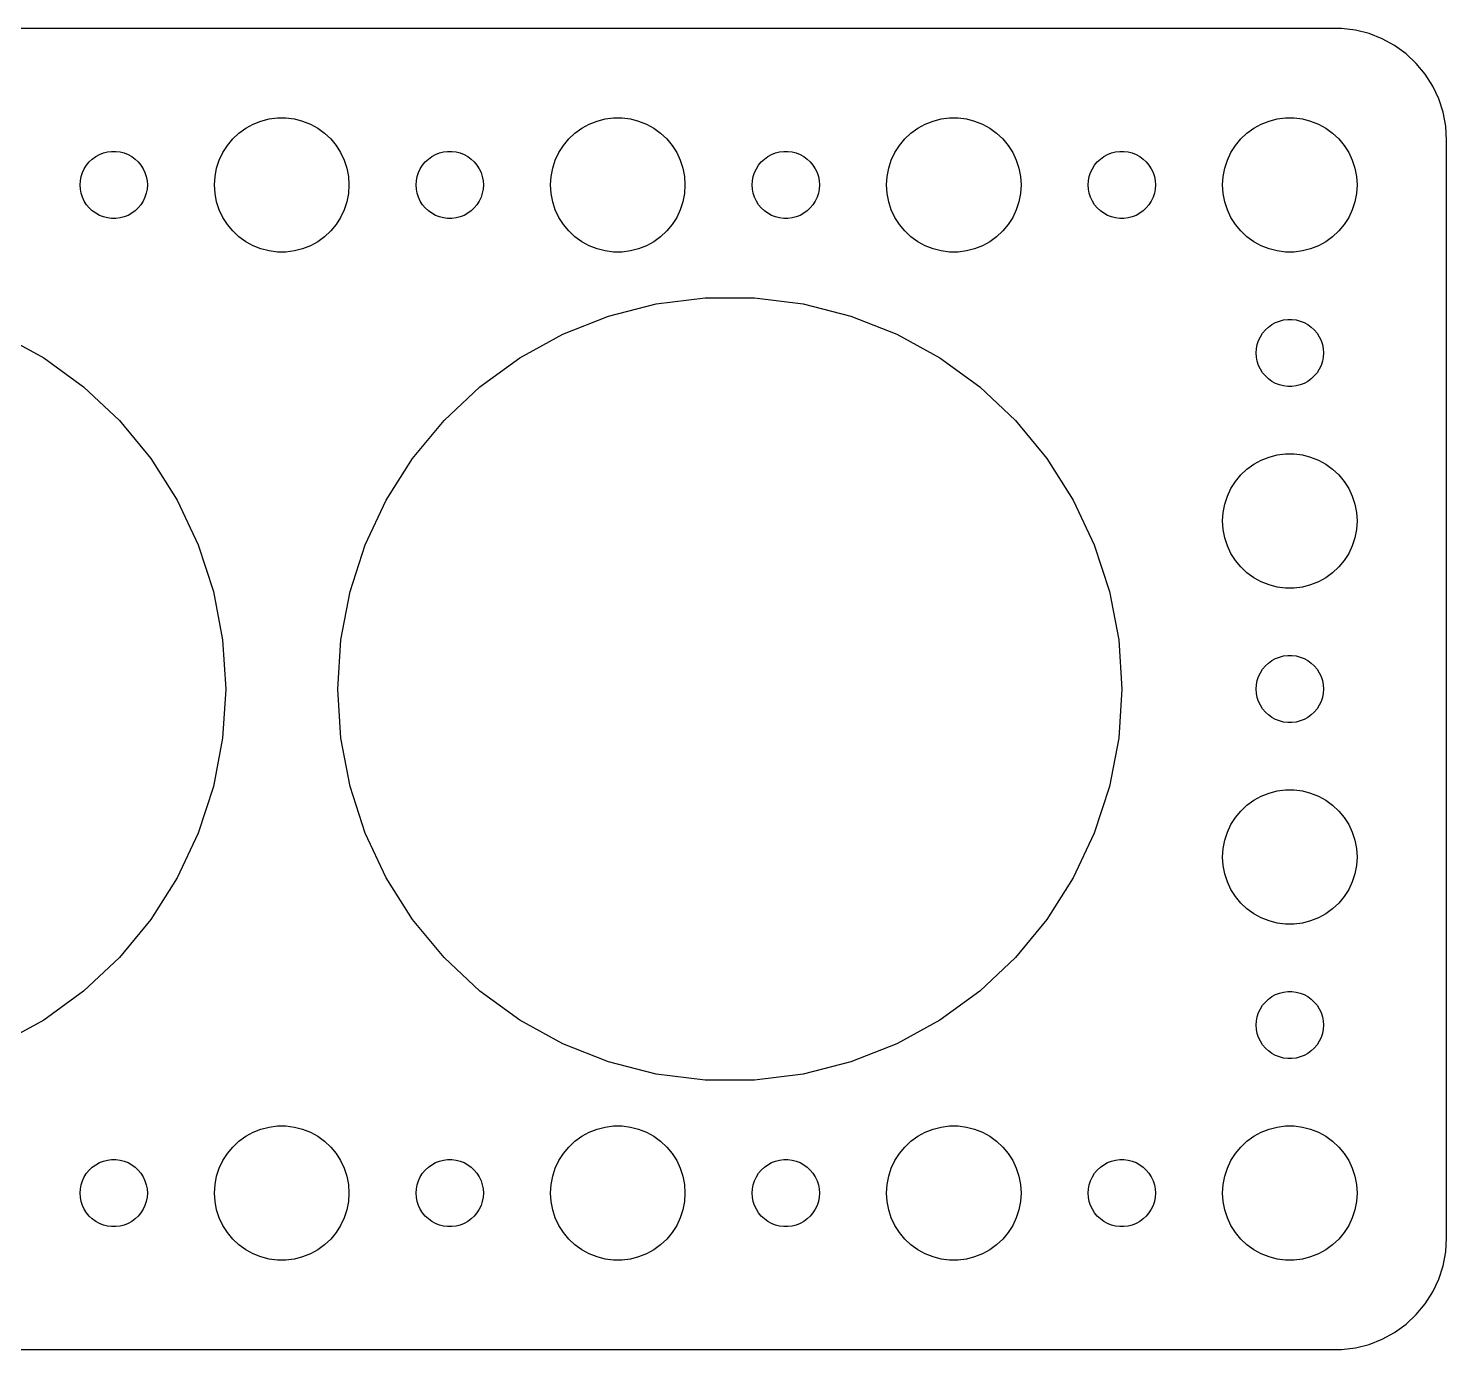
# Model space of a CAD drawing. Header units: metres. Extents: x -112 to 112, y -29 to 29.
# Drawn here: x 48.7 to 112, y -29.5 to 29.5 of the extents above; entities that cross this region are included whole.
import ezdxf

# ---------------------------------------------------------------- set-up
doc = ezdxf.new("R2010")
doc.units = ezdxf.units.M

msp = doc.modelspace()

# ---------------------------------------------------------------- linework, layer by layer
for p, q in [((107.314, 29.4901), (-107.314, 29.4901)), ((107.937, 29.4114), (107.314, 29.4901)), ((108.545, 29.2553), (107.937, 29.4114)), ((109.129, 29.0241), (108.545, 29.2553)), ((109.679, 28.7216), (109.129, 29.0241)), ((110.187, 28.3526), (109.679, 28.7216)), ((110.645, 27.9227), (110.187, 28.3526)), ((111.045, 27.4389), (110.645, 27.9227)), ((111.382, 26.9088), (111.045, 27.4389)), ((111.649, 26.3406), (111.382, 26.9088)), ((111.843, 25.7434), (111.649, 26.3406)), ((58.7227, 25.2145), (59.0729, 25.3532)), ((59.0729, 25.3532), (59.4379, 25.4469)), ((59.4379, 25.4469), (59.8116, 25.4941)), ((59.8116, 25.4941), (60.1884, 25.4941)), ((60.1884, 25.4941), (60.5621, 25.4469)), ((60.5621, 25.4469), (60.927, 25.3532)), ((60.927, 25.3532), (61.2773, 25.2145)), ((73.7227, 25.2145), (74.073, 25.3532)), ((74.073, 25.3532), (74.4379, 25.4469)), ((74.4379, 25.4469), (74.8116, 25.4941)), ((74.8116, 25.4941), (75.1884, 25.4941)), ((75.1884, 25.4941), (75.5621, 25.4469)), ((75.5621, 25.4469), (75.927, 25.3532)), ((75.927, 25.3532), (76.2773, 25.2145)), ((88.7227, 25.2145), (89.073, 25.3532)), ((89.073, 25.3532), (89.4379, 25.4469)), ((89.4379, 25.4469), (89.8116, 25.4941)), ((89.8116, 25.4941), (90.1884, 25.4941)), ((90.1884, 25.4941), (90.5621, 25.4469)), ((90.5621, 25.4469), (90.927, 25.3532)), ((90.927, 25.3532), (91.2773, 25.2145)), ((103.723, 25.2145), (104.073, 25.3532)), ((104.073, 25.3532), (104.438, 25.4469)), ((104.438, 25.4469), (104.812, 25.4941)), ((104.812, 25.4941), (105.188, 25.4941)), ((105.188, 25.4941), (105.562, 25.4469)), ((105.562, 25.4469), (105.927, 25.3532)), ((105.927, 25.3532), (106.277, 25.2145)), ((111.961, 25.1267), (111.843, 25.7434)), ((57.8131, 24.5536), (58.0877, 24.8115)), ((58.0877, 24.8115), (58.3925, 25.033)), ((58.3925, 25.033), (58.7227, 25.2145)), ((61.2773, 25.2145), (61.6075, 25.033)), ((61.6075, 25.033), (61.9123, 24.8115)), ((61.9123, 24.8115), (62.1869, 24.5536)), ((72.8131, 24.5536), (73.0877, 24.8115)), ((73.0877, 24.8115), (73.3925, 25.033)), ((73.3925, 25.033), (73.7227, 25.2145)), ((76.2773, 25.2145), (76.6075, 25.033)), ((76.6075, 25.033), (76.9123, 24.8115)), ((76.9123, 24.8115), (77.1869, 24.5536)), ((87.8131, 24.5536), (88.0877, 24.8115)), ((88.0877, 24.8115), (88.3925, 25.033)), ((88.3925, 25.033), (88.7227, 25.2145)), ((91.2773, 25.2145), (91.6075, 25.033)), ((91.6075, 25.033), (91.9123, 24.8115)), ((91.9123, 24.8115), (92.1869, 24.5536)), ((102.813, 24.5536), (103.088, 24.8115)), ((103.088, 24.8115), (103.393, 25.033)), ((103.393, 25.033), (103.723, 25.2145)), ((106.277, 25.2145), (106.607, 25.033)), ((106.607, 25.033), (106.912, 24.8115)), ((106.912, 24.8115), (107.187, 24.5536)), ((112, 24.5), (111.961, 25.1267)), ((57.3711, 23.9453), (57.5729, 24.2634)), ((57.5729, 24.2634), (57.8131, 24.5536)), ((62.1869, 24.5536), (62.427, 24.2634)), ((62.427, 24.2634), (62.6289, 23.9453)), ((72.3711, 23.9453), (72.573, 24.2634)), ((72.573, 24.2634), (72.8131, 24.5536)), ((77.1869, 24.5536), (77.427, 24.2634)), ((77.427, 24.2634), (77.6289, 23.9453)), ((87.3711, 23.9453), (87.573, 24.2634)), ((87.573, 24.2634), (87.8131, 24.5536)), ((92.1869, 24.5536), (92.427, 24.2634)), ((92.427, 24.2634), (92.6289, 23.9453)), ((102.371, 23.9453), (102.573, 24.2634)), ((102.573, 24.2634), (102.813, 24.5536)), ((107.187, 24.5536), (107.427, 24.2634)), ((107.427, 24.2634), (107.629, 23.9453)), ((112, -24.5), (112, 24.5)), ((51.2865, 23.3817), (51.4065, 23.5268)), ((51.4065, 23.5268), (51.5439, 23.6558)), ((51.5439, 23.6558), (51.6963, 23.7665)), ((51.6963, 23.7665), (51.8613, 23.8572)), ((51.8613, 23.8572), (52.0365, 23.9266)), ((52.0365, 23.9266), (52.2189, 23.9734)), ((52.2189, 23.9734), (52.4058, 23.997)), ((52.4058, 23.997), (52.5942, 23.997)), ((52.5942, 23.997), (52.7811, 23.9734)), ((52.7811, 23.9734), (52.9635, 23.9266)), ((52.9635, 23.9266), (53.1387, 23.8572)), ((53.1387, 23.8572), (53.3037, 23.7665)), ((53.3037, 23.7665), (53.4561, 23.6558)), ((53.4561, 23.6558), (53.5934, 23.5268)), ((53.5934, 23.5268), (53.7135, 23.3817)), ((57.0942, 23.2461), (57.2107, 23.6044)), ((57.2107, 23.6044), (57.3711, 23.9453)), ((62.6289, 23.9453), (62.7893, 23.6044)), ((62.7893, 23.6044), (62.9057, 23.2461)), ((66.2865, 23.3817), (66.4065, 23.5268)), ((66.4065, 23.5268), (66.5439, 23.6558)), ((66.5439, 23.6558), (66.6963, 23.7665)), ((66.6963, 23.7665), (66.8613, 23.8572)), ((66.8613, 23.8572), (67.0365, 23.9266)), ((67.0365, 23.9266), (67.2189, 23.9734)), ((67.2189, 23.9734), (67.4058, 23.997)), ((67.4058, 23.997), (67.5942, 23.997)), ((67.5942, 23.997), (67.7811, 23.9734)), ((67.7811, 23.9734), (67.9635, 23.9266)), ((67.9635, 23.9266), (68.1387, 23.8572)), ((68.1387, 23.8572), (68.3037, 23.7665)), ((68.3037, 23.7665), (68.4561, 23.6558)), ((68.4561, 23.6558), (68.5934, 23.5268)), ((68.5934, 23.5268), (68.7135, 23.3817)), ((72.0943, 23.2461), (72.2107, 23.6044)), ((72.2107, 23.6044), (72.3711, 23.9453)), ((77.6289, 23.9453), (77.7893, 23.6044)), ((77.7893, 23.6044), (77.9057, 23.2461)), ((81.2865, 23.3817), (81.4065, 23.5268)), ((81.4065, 23.5268), (81.5439, 23.6558)), ((81.5439, 23.6558), (81.6963, 23.7665)), ((81.6963, 23.7665), (81.8613, 23.8572)), ((81.8613, 23.8572), (82.0365, 23.9266)), ((82.0365, 23.9266), (82.2189, 23.9734)), ((82.2189, 23.9734), (82.4058, 23.997)), ((82.4058, 23.997), (82.5942, 23.997)), ((82.5942, 23.997), (82.7811, 23.9734)), ((82.7811, 23.9734), (82.9635, 23.9266)), ((82.9635, 23.9266), (83.1387, 23.8572)), ((83.1387, 23.8572), (83.3037, 23.7665)), ((83.3037, 23.7665), (83.4561, 23.6558)), ((83.4561, 23.6558), (83.5934, 23.5268)), ((83.5934, 23.5268), (83.7135, 23.3817)), ((87.0943, 23.2461), (87.2107, 23.6044)), ((87.2107, 23.6044), (87.3711, 23.9453)), ((92.6289, 23.9453), (92.7893, 23.6044)), ((92.7893, 23.6044), (92.9057, 23.2461)), ((96.2865, 23.3817), (96.4065, 23.5268)), ((96.4065, 23.5268), (96.5439, 23.6558)), ((96.5439, 23.6558), (96.6963, 23.7665)), ((96.6963, 23.7665), (96.8613, 23.8572)), ((96.8613, 23.8572), (97.0365, 23.9266)), ((97.0365, 23.9266), (97.2189, 23.9734)), ((97.2189, 23.9734), (97.4058, 23.997)), ((97.4058, 23.997), (97.5942, 23.997)), ((97.5942, 23.997), (97.7811, 23.9734)), ((97.7811, 23.9734), (97.9635, 23.9266)), ((97.9635, 23.9266), (98.1387, 23.8572)), ((98.1387, 23.8572), (98.3037, 23.7665)), ((98.3037, 23.7665), (98.4561, 23.6558)), ((98.4561, 23.6558), (98.5934, 23.5268)), ((98.5934, 23.5268), (98.7135, 23.3817)), ((102.094, 23.2461), (102.211, 23.6044)), ((102.211, 23.6044), (102.371, 23.9453)), ((107.629, 23.9453), (107.789, 23.6044)), ((107.789, 23.6044), (107.906, 23.2461)), ((51.0118, 22.688), (51.0471, 22.873)), ((51.0471, 22.873), (51.1053, 23.0522)), ((51.1053, 23.0522), (51.1855, 23.2226)), ((51.1855, 23.2226), (51.2865, 23.3817)), ((53.7135, 23.3817), (53.8145, 23.2226)), ((53.8145, 23.2226), (53.8947, 23.0522)), ((53.8947, 23.0522), (53.9529, 22.873)), ((53.9529, 22.873), (53.9882, 22.688)), ((57, 22.5), (57.0237, 22.876)), ((57.0237, 22.876), (57.0942, 23.2461)), ((62.9057, 23.2461), (62.9763, 22.876)), ((62.9763, 22.876), (63, 22.5)), ((66.0118, 22.688), (66.0471, 22.873)), ((66.0471, 22.873), (66.1053, 23.0522)), ((66.1053, 23.0522), (66.1855, 23.2226)), ((66.1855, 23.2226), (66.2865, 23.3817)), ((68.7135, 23.3817), (68.8145, 23.2226)), ((68.8145, 23.2226), (68.8947, 23.0522)), ((68.8947, 23.0522), (68.9529, 22.873)), ((68.9529, 22.873), (68.9882, 22.688)), ((72, 22.5), (72.0237, 22.876)), ((72.0237, 22.876), (72.0943, 23.2461)), ((77.9057, 23.2461), (77.9763, 22.876)), ((77.9763, 22.876), (78, 22.5)), ((81.0118, 22.688), (81.0471, 22.873)), ((81.0471, 22.873), (81.1053, 23.0522)), ((81.1053, 23.0522), (81.1855, 23.2226)), ((81.1855, 23.2226), (81.2865, 23.3817)), ((83.7135, 23.3817), (83.8145, 23.2226)), ((83.8145, 23.2226), (83.8947, 23.0522)), ((83.8947, 23.0522), (83.9529, 22.873)), ((83.9529, 22.873), (83.9882, 22.688)), ((87, 22.5), (87.0237, 22.876)), ((87.0237, 22.876), (87.0943, 23.2461)), ((92.9057, 23.2461), (92.9763, 22.876)), ((92.9763, 22.876), (93, 22.5)), ((96.0118, 22.688), (96.0471, 22.873)), ((96.0471, 22.873), (96.1053, 23.0522)), ((96.1053, 23.0522), (96.1855, 23.2226)), ((96.1855, 23.2226), (96.2865, 23.3817)), ((98.7135, 23.3817), (98.8145, 23.2226)), ((98.8145, 23.2226), (98.8947, 23.0522)), ((98.8947, 23.0522), (98.9529, 22.873)), ((98.9529, 22.873), (98.9882, 22.688)), ((102, 22.5), (102.024, 22.876)), ((102.024, 22.876), (102.094, 23.2461)), ((107.906, 23.2461), (107.976, 22.876)), ((107.976, 22.876), (108, 22.5)), ((51, 22.5), (51.0118, 22.688)), ((51.0118, 22.312), (51, 22.5)), ((51.0471, 22.127), (51.0118, 22.312)), ((53.9882, 22.312), (53.9529, 22.127)), ((53.9882, 22.688), (54, 22.5)), ((54, 22.5), (53.9882, 22.312)), ((57.0237, 22.124), (57, 22.5)), ((63, 22.5), (62.9763, 22.124)), ((66, 22.5), (66.0118, 22.688)), ((66.0118, 22.312), (66, 22.5)), ((66.0471, 22.127), (66.0118, 22.312)), ((68.9882, 22.312), (68.9529, 22.127)), ((68.9882, 22.688), (69, 22.5)), ((69, 22.5), (68.9882, 22.312)), ((72.0237, 22.124), (72, 22.5)), ((78, 22.5), (77.9763, 22.124)), ((81, 22.5), (81.0118, 22.688)), ((81.0118, 22.312), (81, 22.5)), ((81.0471, 22.127), (81.0118, 22.312)), ((83.9882, 22.312), (83.9529, 22.127)), ((83.9882, 22.688), (84, 22.5)), ((84, 22.5), (83.9882, 22.312)), ((87.0237, 22.124), (87, 22.5)), ((93, 22.5), (92.9763, 22.124)), ((96, 22.5), (96.0118, 22.688)), ((96.0118, 22.312), (96, 22.5)), ((96.0471, 22.127), (96.0118, 22.312)), ((98.9882, 22.312), (98.9529, 22.127)), ((98.9882, 22.688), (99, 22.5)), ((99, 22.5), (98.9882, 22.312)), ((102.024, 22.124), (102, 22.5)), ((108, 22.5), (107.976, 22.124)), ((51.1053, 21.9478), (51.0471, 22.127)), ((51.1855, 21.7774), (51.1053, 21.9478)), ((51.2865, 21.6183), (51.1855, 21.7774)), ((51.4065, 21.4732), (51.2865, 21.6183)), ((53.7135, 21.6183), (53.5934, 21.4732)), ((53.8145, 21.7774), (53.7135, 21.6183)), ((53.8947, 21.9478), (53.8145, 21.7774)), ((53.9529, 22.127), (53.8947, 21.9478)), ((57.0942, 21.7539), (57.0237, 22.124)), ((57.2107, 21.3956), (57.0942, 21.7539)), ((62.9057, 21.7539), (62.7893, 21.3956)), ((62.9763, 22.124), (62.9057, 21.7539)), ((66.1053, 21.9478), (66.0471, 22.127)), ((66.1855, 21.7774), (66.1053, 21.9478)), ((66.2865, 21.6183), (66.1855, 21.7774)), ((66.4065, 21.4732), (66.2865, 21.6183)), ((68.7135, 21.6183), (68.5934, 21.4732)), ((68.8145, 21.7774), (68.7135, 21.6183)), ((68.8947, 21.9478), (68.8145, 21.7774)), ((68.9529, 22.127), (68.8947, 21.9478)), ((72.0943, 21.7539), (72.0237, 22.124)), ((72.2107, 21.3956), (72.0943, 21.7539)), ((77.9057, 21.7539), (77.7893, 21.3956)), ((77.9763, 22.124), (77.9057, 21.7539)), ((81.1053, 21.9478), (81.0471, 22.127)), ((81.1855, 21.7774), (81.1053, 21.9478)), ((81.2865, 21.6183), (81.1855, 21.7774)), ((81.4065, 21.4732), (81.2865, 21.6183)), ((83.7135, 21.6183), (83.5934, 21.4732)), ((83.8145, 21.7774), (83.7135, 21.6183)), ((83.8947, 21.9478), (83.8145, 21.7774)), ((83.9529, 22.127), (83.8947, 21.9478)), ((87.0943, 21.7539), (87.0237, 22.124)), ((87.2107, 21.3956), (87.0943, 21.7539)), ((92.9057, 21.7539), (92.7893, 21.3956)), ((92.9763, 22.124), (92.9057, 21.7539)), ((96.1053, 21.9478), (96.0471, 22.127)), ((96.1855, 21.7774), (96.1053, 21.9478)), ((96.2865, 21.6183), (96.1855, 21.7774)), ((96.4065, 21.4732), (96.2865, 21.6183)), ((98.7135, 21.6183), (98.5934, 21.4732)), ((98.8145, 21.7774), (98.7135, 21.6183)), ((98.8947, 21.9478), (98.8145, 21.7774)), ((98.9529, 22.127), (98.8947, 21.9478)), ((102.094, 21.7539), (102.024, 22.124)), ((102.211, 21.3956), (102.094, 21.7539)), ((107.906, 21.7539), (107.789, 21.3956)), ((107.976, 22.124), (107.906, 21.7539)), ((51.5439, 21.3442), (51.4065, 21.4732)), ((51.6963, 21.2335), (51.5439, 21.3442)), ((51.8613, 21.1427), (51.6963, 21.2335)), ((52.0365, 21.0734), (51.8613, 21.1427)), ((52.2189, 21.0266), (52.0365, 21.0734)), ((52.4058, 21.003), (52.2189, 21.0266)), ((52.5942, 21.003), (52.4058, 21.003)), ((52.7811, 21.0266), (52.5942, 21.003)), ((52.9635, 21.0734), (52.7811, 21.0266)), ((53.1387, 21.1427), (52.9635, 21.0734)), ((53.3037, 21.2335), (53.1387, 21.1427)), ((53.4561, 21.3442), (53.3037, 21.2335)), ((53.5934, 21.4732), (53.4561, 21.3442)), ((57.3711, 21.0547), (57.2107, 21.3956)), ((57.5729, 20.7366), (57.3711, 21.0547)), ((62.6289, 21.0547), (62.427, 20.7366)), ((62.7893, 21.3956), (62.6289, 21.0547)), ((66.5439, 21.3442), (66.4065, 21.4732)), ((66.6963, 21.2335), (66.5439, 21.3442)), ((66.8613, 21.1427), (66.6963, 21.2335)), ((67.0365, 21.0734), (66.8613, 21.1427)), ((67.2189, 21.0266), (67.0365, 21.0734)), ((67.4058, 21.003), (67.2189, 21.0266)), ((67.5942, 21.003), (67.4058, 21.003)), ((67.7811, 21.0266), (67.5942, 21.003)), ((67.9635, 21.0734), (67.7811, 21.0266)), ((68.1387, 21.1427), (67.9635, 21.0734)), ((68.3037, 21.2335), (68.1387, 21.1427)), ((68.4561, 21.3442), (68.3037, 21.2335)), ((68.5934, 21.4732), (68.4561, 21.3442)), ((72.3711, 21.0547), (72.2107, 21.3956)), ((72.573, 20.7366), (72.3711, 21.0547)), ((77.6289, 21.0547), (77.427, 20.7366)), ((77.7893, 21.3956), (77.6289, 21.0547)), ((81.5439, 21.3442), (81.4065, 21.4732)), ((81.6963, 21.2335), (81.5439, 21.3442)), ((81.8613, 21.1427), (81.6963, 21.2335)), ((82.0365, 21.0734), (81.8613, 21.1427)), ((82.2189, 21.0266), (82.0365, 21.0734)), ((82.4058, 21.003), (82.2189, 21.0266)), ((82.5942, 21.003), (82.4058, 21.003)), ((82.7811, 21.0266), (82.5942, 21.003)), ((82.9635, 21.0734), (82.7811, 21.0266)), ((83.1387, 21.1427), (82.9635, 21.0734)), ((83.3037, 21.2335), (83.1387, 21.1427)), ((83.4561, 21.3442), (83.3037, 21.2335)), ((83.5934, 21.4732), (83.4561, 21.3442)), ((87.3711, 21.0547), (87.2107, 21.3956)), ((87.573, 20.7366), (87.3711, 21.0547)), ((92.6289, 21.0547), (92.427, 20.7366)), ((92.7893, 21.3956), (92.6289, 21.0547)), ((96.5439, 21.3442), (96.4065, 21.4732)), ((96.6963, 21.2335), (96.5439, 21.3442)), ((96.8613, 21.1427), (96.6963, 21.2335)), ((97.0365, 21.0734), (96.8613, 21.1427)), ((97.2189, 21.0266), (97.0365, 21.0734)), ((97.4058, 21.003), (97.2189, 21.0266)), ((97.5942, 21.003), (97.4058, 21.003)), ((97.7811, 21.0266), (97.5942, 21.003)), ((97.9635, 21.0734), (97.7811, 21.0266)), ((98.1387, 21.1427), (97.9635, 21.0734)), ((98.3037, 21.2335), (98.1387, 21.1427)), ((98.4561, 21.3442), (98.3037, 21.2335)), ((98.5934, 21.4732), (98.4561, 21.3442)), ((102.371, 21.0547), (102.211, 21.3956)), ((102.573, 20.7366), (102.371, 21.0547)), ((107.629, 21.0547), (107.427, 20.7366)), ((107.789, 21.3956), (107.629, 21.0547)), ((57.8131, 20.4464), (57.5729, 20.7366)), ((58.0877, 20.1884), (57.8131, 20.4464)), ((62.1869, 20.4464), (61.9123, 20.1884)), ((62.427, 20.7366), (62.1869, 20.4464)), ((72.8131, 20.4464), (72.573, 20.7366)), ((73.0877, 20.1884), (72.8131, 20.4464)), ((77.1869, 20.4464), (76.9123, 20.1884)), ((77.427, 20.7366), (77.1869, 20.4464)), ((87.8131, 20.4464), (87.573, 20.7366)), ((88.0877, 20.1884), (87.8131, 20.4464)), ((92.1869, 20.4464), (91.9123, 20.1884)), ((92.427, 20.7366), (92.1869, 20.4464)), ((102.813, 20.4464), (102.573, 20.7366)), ((103.088, 20.1884), (102.813, 20.4464)), ((107.187, 20.4464), (106.912, 20.1884)), ((107.427, 20.7366), (107.187, 20.4464)), ((58.3925, 19.967), (58.0877, 20.1884)), ((58.7227, 19.7855), (58.3925, 19.967)), ((59.0729, 19.6468), (58.7227, 19.7855)), ((59.4379, 19.5531), (59.0729, 19.6468)), ((60.927, 19.6468), (60.5621, 19.5531)), ((61.2773, 19.7855), (60.927, 19.6468)), ((61.6075, 19.967), (61.2773, 19.7855)), ((61.9123, 20.1884), (61.6075, 19.967)), ((73.3925, 19.967), (73.0877, 20.1884)), ((73.7227, 19.7855), (73.3925, 19.967)), ((74.073, 19.6468), (73.7227, 19.7855)), ((74.4379, 19.5531), (74.073, 19.6468)), ((75.927, 19.6468), (75.5621, 19.5531)), ((76.2773, 19.7855), (75.927, 19.6468)), ((76.6075, 19.967), (76.2773, 19.7855)), ((76.9123, 20.1884), (76.6075, 19.967)), ((88.3925, 19.967), (88.0877, 20.1884)), ((88.7227, 19.7855), (88.3925, 19.967)), ((89.073, 19.6468), (88.7227, 19.7855)), ((89.4379, 19.5531), (89.073, 19.6468)), ((90.927, 19.6468), (90.5621, 19.5531)), ((91.2773, 19.7855), (90.927, 19.6468)), ((91.6075, 19.967), (91.2773, 19.7855)), ((91.9123, 20.1884), (91.6075, 19.967)), ((103.393, 19.967), (103.088, 20.1884)), ((103.723, 19.7855), (103.393, 19.967)), ((104.073, 19.6468), (103.723, 19.7855)), ((104.438, 19.5531), (104.073, 19.6468)), ((105.927, 19.6468), (105.562, 19.5531)), ((106.277, 19.7855), (105.927, 19.6468)), ((106.607, 19.967), (106.277, 19.7855)), ((106.912, 20.1884), (106.607, 19.967)), ((59.8116, 19.5059), (59.4379, 19.5531)), ((60.1884, 19.5059), (59.8116, 19.5059)), ((60.5621, 19.5531), (60.1884, 19.5059)), ((74.8116, 19.5059), (74.4379, 19.5531)), ((75.1884, 19.5059), (74.8116, 19.5059)), ((75.5621, 19.5531), (75.1884, 19.5059)), ((89.8116, 19.5059), (89.4379, 19.5531)), ((90.1884, 19.5059), (89.8116, 19.5059)), ((90.5621, 19.5531), (90.1884, 19.5059)), ((104.812, 19.5059), (104.438, 19.5531)), ((105.188, 19.5059), (104.812, 19.5059)), ((105.562, 19.5531), (105.188, 19.5059)), ((74.5922, 16.6435), (76.7208, 17.19)), ((76.7208, 17.19), (78.9012, 17.4655)), ((78.9012, 17.4655), (81.0988, 17.4655)), ((81.0988, 17.4655), (83.2792, 17.19)), ((83.2792, 17.19), (85.4078, 16.6435)), ((72.5489, 15.8345), (74.5922, 16.6435)), ((85.4078, 16.6435), (87.4511, 15.8345)), ((104.536, 16.4266), (104.719, 16.4734)), ((104.719, 16.4734), (104.906, 16.497)), ((104.906, 16.497), (105.094, 16.497)), ((105.094, 16.497), (105.281, 16.4734)), ((105.281, 16.4734), (105.464, 16.4266)), ((47.4511, 15.8345), (49.377, 14.7757)), ((70.623, 14.7757), (72.5489, 15.8345)), ((87.4511, 15.8345), (89.377, 14.7757)), ((103.686, 15.7226), (103.786, 15.8817)), ((103.786, 15.8817), (103.907, 16.0268)), ((103.907, 16.0268), (104.044, 16.1558)), ((104.044, 16.1558), (104.196, 16.2665)), ((104.196, 16.2665), (104.361, 16.3572)), ((104.361, 16.3572), (104.536, 16.4266)), ((105.464, 16.4266), (105.639, 16.3572)), ((105.639, 16.3572), (105.804, 16.2665)), ((105.804, 16.2665), (105.956, 16.1558)), ((105.956, 16.1558), (106.093, 16.0268)), ((106.093, 16.0268), (106.214, 15.8817)), ((106.214, 15.8817), (106.314, 15.7226)), ((103.512, 15.188), (103.547, 15.373)), ((103.547, 15.373), (103.605, 15.5522)), ((103.605, 15.5522), (103.686, 15.7226)), ((106.314, 15.7226), (106.395, 15.5522)), ((106.395, 15.5522), (106.453, 15.373)), ((106.453, 15.373), (106.488, 15.188)), ((49.377, 14.7757), (51.1549, 13.484)), ((68.8451, 13.484), (70.623, 14.7757)), ((89.377, 14.7757), (91.1549, 13.484)), ((103.5, 15), (103.512, 15.188)), ((103.512, 14.812), (103.5, 15)), ((103.547, 14.627), (103.512, 14.812)), ((103.605, 14.4478), (103.547, 14.627)), ((106.453, 14.627), (106.395, 14.4478)), ((106.488, 14.812), (106.453, 14.627)), ((106.488, 15.188), (106.5, 15)), ((106.5, 15), (106.488, 14.812)), ((103.686, 14.2774), (103.605, 14.4478)), ((103.786, 14.1183), (103.686, 14.2774)), ((103.907, 13.9732), (103.786, 14.1183)), ((104.044, 13.8442), (103.907, 13.9732)), ((106.093, 13.9732), (105.956, 13.8442)), ((106.214, 14.1183), (106.093, 13.9732)), ((106.314, 14.2774), (106.214, 14.1183)), ((106.395, 14.4478), (106.314, 14.2774)), ((51.1549, 13.484), (52.7569, 11.9796)), ((67.243, 11.9796), (68.8451, 13.484)), ((91.1549, 13.484), (92.7569, 11.9796)), ((104.196, 13.7335), (104.044, 13.8442)), ((104.361, 13.6427), (104.196, 13.7335)), ((104.536, 13.5734), (104.361, 13.6427)), ((104.719, 13.5266), (104.536, 13.5734)), ((104.906, 13.5029), (104.719, 13.5266)), ((105.094, 13.5029), (104.906, 13.5029)), ((105.281, 13.5266), (105.094, 13.5029)), ((105.464, 13.5734), (105.281, 13.5266)), ((105.639, 13.6427), (105.464, 13.5734)), ((105.804, 13.7335), (105.639, 13.6427)), ((105.956, 13.8442), (105.804, 13.7335)), ((52.7569, 11.9796), (54.1578, 10.2862)), ((65.8422, 10.2862), (67.243, 11.9796)), ((92.7569, 11.9796), (94.1578, 10.2862)), ((54.1578, 10.2862), (55.3354, 8.43068)), ((64.6646, 8.43068), (65.8422, 10.2862)), ((94.1578, 10.2862), (95.3354, 8.43068)), ((103.393, 10.033), (103.723, 10.2145)), ((103.723, 10.2145), (104.073, 10.3532)), ((104.073, 10.3532), (104.438, 10.4469)), ((104.438, 10.4469), (104.812, 10.4941)), ((104.812, 10.4941), (105.188, 10.4941)), ((105.188, 10.4941), (105.562, 10.4469)), ((105.562, 10.4469), (105.927, 10.3532)), ((105.927, 10.3532), (106.277, 10.2145)), ((106.277, 10.2145), (106.607, 10.033)), ((102.573, 9.26335), (102.813, 9.55363)), ((102.813, 9.55363), (103.088, 9.81154)), ((103.088, 9.81154), (103.393, 10.033)), ((106.607, 10.033), (106.912, 9.81154)), ((106.912, 9.81154), (107.187, 9.55363)), ((107.187, 9.55363), (107.427, 9.26335)), ((102.211, 8.60437), (102.371, 8.94525)), ((102.371, 8.94525), (102.573, 9.26335)), ((107.427, 9.26335), (107.629, 8.94525)), ((107.629, 8.94525), (107.789, 8.60437)), ((55.3354, 8.43068), (56.2711, 6.44217)), ((63.7289, 6.44217), (64.6646, 8.43068)), ((95.3354, 8.43068), (96.2711, 6.44217)), ((102.024, 7.87599), (102.094, 8.24606)), ((102.094, 8.24606), (102.211, 8.60437)), ((107.789, 8.60437), (107.906, 8.24606)), ((107.906, 8.24606), (107.976, 7.87599)), ((102, 7.5), (102.024, 7.87599)), ((107.976, 7.87599), (108, 7.5)), ((102.024, 7.12399), (102, 7.5)), ((102.094, 6.75392), (102.024, 7.12399)), ((107.976, 7.12399), (107.906, 6.75392)), ((108, 7.5), (107.976, 7.12399)), ((56.2711, 6.44217), (56.9502, 4.35207)), ((63.0498, 4.35207), (63.7289, 6.44217)), ((96.2711, 6.44217), (96.9502, 4.35207)), ((102.211, 6.39561), (102.094, 6.75392)), ((102.371, 6.05473), (102.211, 6.39561)), ((107.789, 6.39561), (107.629, 6.05473)), ((107.906, 6.75392), (107.789, 6.39561)), ((102.573, 5.73663), (102.371, 6.05473)), ((102.813, 5.44635), (102.573, 5.73663)), ((107.427, 5.73663), (107.187, 5.44635)), ((107.629, 6.05473), (107.427, 5.73663)), ((103.088, 5.18845), (102.813, 5.44635)), ((103.393, 4.96701), (103.088, 5.18845)), ((106.912, 5.18845), (106.607, 4.96701)), ((107.187, 5.44635), (106.912, 5.18845)), ((103.723, 4.78551), (103.393, 4.96701)), ((104.073, 4.64682), (103.723, 4.78551)), ((104.438, 4.55313), (104.073, 4.64682)), ((104.812, 4.50591), (104.438, 4.55313)), ((105.188, 4.50591), (104.812, 4.50591)), ((105.562, 4.55313), (105.188, 4.50591)), ((105.927, 4.64682), (105.562, 4.55313)), ((106.277, 4.78551), (105.927, 4.64682)), ((106.607, 4.96701), (106.277, 4.78551)), ((56.9502, 4.35207), (57.362, 2.19333)), ((62.638, 2.19333), (63.0498, 4.35207)), ((96.9502, 4.35207), (97.362, 2.19333)), ((57.362, 2.19333), (57.5, 0)), ((62.5, 0), (62.638, 2.19333)), ((97.362, 2.19333), (97.5, 0)), ((104.044, 1.15576), (104.196, 1.26648)), ((104.196, 1.26648), (104.361, 1.35724)), ((104.361, 1.35724), (104.536, 1.42657)), ((104.536, 1.42657), (104.719, 1.47342)), ((104.719, 1.47342), (104.906, 1.49704)), ((104.906, 1.49704), (105.094, 1.49704)), ((105.094, 1.49704), (105.281, 1.47342)), ((105.281, 1.47342), (105.464, 1.42657)), ((105.464, 1.42657), (105.639, 1.35724)), ((105.639, 1.35724), (105.804, 1.26648)), ((105.804, 1.26648), (105.956, 1.15576)), ((103.605, 0.55219), (103.686, 0.72263)), ((103.686, 0.72263), (103.786, 0.88167)), ((103.786, 0.88167), (103.907, 1.02681)), ((103.907, 1.02681), (104.044, 1.15576)), ((105.956, 1.15576), (106.093, 1.02681)), ((106.093, 1.02681), (106.214, 0.88167)), ((106.214, 0.88167), (106.314, 0.72263)), ((106.314, 0.72263), (106.395, 0.55219)), ((57.5, 0), (57.362, -2.19333)), ((62.638, -2.19333), (62.5, 0)), ((97.5, 0), (97.362, -2.19333)), ((103.5, 0), (103.512, 0.18799)), ((103.512, -0.18799), (103.5, 0)), ((103.512, 0.18799), (103.547, 0.37303)), ((103.547, 0.37303), (103.605, 0.55219)), ((106.395, 0.55219), (106.453, 0.37303)), ((106.453, 0.37303), (106.488, 0.18799)), ((106.488, 0.18799), (106.5, 0)), ((106.5, 0), (106.488, -0.18799)), ((103.547, -0.37303), (103.512, -0.18799)), ((103.605, -0.55219), (103.547, -0.37303)), ((103.686, -0.72263), (103.605, -0.55219)), ((106.395, -0.55219), (106.314, -0.72263)), ((106.453, -0.37303), (106.395, -0.55219)), ((106.488, -0.18799), (106.453, -0.37303)), ((103.786, -0.88167), (103.686, -0.72263)), ((103.907, -1.02681), (103.786, -0.88167)), ((104.044, -1.15576), (103.907, -1.02681)), ((104.196, -1.26648), (104.044, -1.15576)), ((105.956, -1.15576), (105.804, -1.26648)), ((106.093, -1.02681), (105.956, -1.15576)), ((106.214, -0.88167), (106.093, -1.02681)), ((106.314, -0.72263), (106.214, -0.88167)), ((104.361, -1.35724), (104.196, -1.26648)), ((104.536, -1.42657), (104.361, -1.35724)), ((104.719, -1.47342), (104.536, -1.42657)), ((104.906, -1.49704), (104.719, -1.47342)), ((105.094, -1.49704), (104.906, -1.49704)), ((105.281, -1.47342), (105.094, -1.49704)), ((105.464, -1.42657), (105.281, -1.47342)), ((105.639, -1.35724), (105.464, -1.42657)), ((105.804, -1.26648), (105.639, -1.35724)), ((57.362, -2.19333), (56.9502, -4.35207)), ((63.0498, -4.35207), (62.638, -2.19333)), ((97.362, -2.19333), (96.9502, -4.35207)), ((56.9502, -4.35207), (56.2711, -6.44217)), ((63.7289, -6.44217), (63.0498, -4.35207)), ((96.9502, -4.35207), (96.2711, -6.44217)), ((103.088, -5.18845), (103.393, -4.96701)), ((103.393, -4.96701), (103.723, -4.78551)), ((103.723, -4.78551), (104.073, -4.64682)), ((104.073, -4.64682), (104.438, -4.55313)), ((104.438, -4.55313), (104.812, -4.50591)), ((104.812, -4.50591), (105.188, -4.50591)), ((105.188, -4.50591), (105.562, -4.55313)), ((105.562, -4.55313), (105.927, -4.64682)), ((105.927, -4.64682), (106.277, -4.78551)), ((106.277, -4.78551), (106.607, -4.96701)), ((106.607, -4.96701), (106.912, -5.18845)), ((102.573, -5.73663), (102.813, -5.44635)), ((102.813, -5.44635), (103.088, -5.18845)), ((106.912, -5.18845), (107.187, -5.44635)), ((107.187, -5.44635), (107.427, -5.73663)), ((102.211, -6.39561), (102.371, -6.05473)), ((102.371, -6.05473), (102.573, -5.73663)), ((107.427, -5.73663), (107.629, -6.05473)), ((107.629, -6.05473), (107.789, -6.39561)), ((56.2711, -6.44217), (55.3354, -8.43068)), ((64.6646, -8.43068), (63.7289, -6.44217)), ((96.2711, -6.44217), (95.3354, -8.43068)), ((102.024, -7.12399), (102.094, -6.75392)), ((102.094, -6.75392), (102.211, -6.39561)), ((107.789, -6.39561), (107.906, -6.75392)), ((107.906, -6.75392), (107.976, -7.12399)), ((102, -7.5), (102.024, -7.12399)), ((102.024, -7.87599), (102, -7.5)), ((107.976, -7.12399), (108, -7.5)), ((108, -7.5), (107.976, -7.87599)), ((102.094, -8.24606), (102.024, -7.87599)), ((107.976, -7.87599), (107.906, -8.24606)), ((55.3354, -8.43068), (54.1578, -10.2862)), ((65.8422, -10.2862), (64.6646, -8.43068)), ((95.3354, -8.43068), (94.1578, -10.2862)), ((102.211, -8.60437), (102.094, -8.24606)), ((102.371, -8.94525), (102.211, -8.60437)), ((107.789, -8.60437), (107.629, -8.94525)), ((107.906, -8.24606), (107.789, -8.60437)), ((102.573, -9.26335), (102.371, -8.94525)), ((102.813, -9.55363), (102.573, -9.26335)), ((107.427, -9.26335), (107.187, -9.55363)), ((107.629, -8.94525), (107.427, -9.26335)), ((103.088, -9.81154), (102.813, -9.55363)), ((103.393, -10.033), (103.088, -9.81154)), ((103.723, -10.2145), (103.393, -10.033)), ((106.607, -10.033), (106.277, -10.2145)), ((106.912, -9.81154), (106.607, -10.033)), ((107.187, -9.55363), (106.912, -9.81154)), ((54.1578, -10.2862), (52.7569, -11.9796)), ((67.243, -11.9796), (65.8422, -10.2862)), ((94.1578, -10.2862), (92.7569, -11.9796)), ((104.073, -10.3532), (103.723, -10.2145)), ((104.438, -10.4469), (104.073, -10.3532)), ((104.812, -10.4941), (104.438, -10.4469)), ((105.188, -10.4941), (104.812, -10.4941)), ((105.562, -10.4469), (105.188, -10.4941)), ((105.927, -10.3532), (105.562, -10.4469)), ((106.277, -10.2145), (105.927, -10.3532)), ((52.7569, -11.9796), (51.1549, -13.484)), ((68.8451, -13.484), (67.243, -11.9796)), ((92.7569, -11.9796), (91.1549, -13.484)), ((51.1549, -13.484), (49.377, -14.7757)), ((70.623, -14.7757), (68.8451, -13.484)), ((91.1549, -13.484), (89.377, -14.7757)), ((103.907, -13.9732), (104.044, -13.8442)), ((104.044, -13.8442), (104.196, -13.7335)), ((104.196, -13.7335), (104.361, -13.6427)), ((104.361, -13.6427), (104.536, -13.5734)), ((104.536, -13.5734), (104.719, -13.5266)), ((104.719, -13.5266), (104.906, -13.5029)), ((104.906, -13.5029), (105.094, -13.5029)), ((105.094, -13.5029), (105.281, -13.5266)), ((105.281, -13.5266), (105.464, -13.5734)), ((105.464, -13.5734), (105.639, -13.6427)), ((105.639, -13.6427), (105.804, -13.7335)), ((105.804, -13.7335), (105.956, -13.8442)), ((105.956, -13.8442), (106.093, -13.9732)), ((103.547, -14.627), (103.605, -14.4478)), ((103.605, -14.4478), (103.686, -14.2774)), ((103.686, -14.2774), (103.786, -14.1183)), ((103.786, -14.1183), (103.907, -13.9732)), ((106.093, -13.9732), (106.214, -14.1183)), ((106.214, -14.1183), (106.314, -14.2774)), ((106.314, -14.2774), (106.395, -14.4478)), ((106.395, -14.4478), (106.453, -14.627)), ((49.377, -14.7757), (47.4511, -15.8345)), ((72.5489, -15.8345), (70.623, -14.7757)), ((89.377, -14.7757), (87.4511, -15.8345)), ((103.5, -15), (103.512, -14.812)), ((103.512, -15.188), (103.5, -15)), ((103.512, -14.812), (103.547, -14.627)), ((103.547, -15.373), (103.512, -15.188)), ((106.453, -14.627), (106.488, -14.812)), ((106.488, -15.188), (106.453, -15.373)), ((106.488, -14.812), (106.5, -15)), ((106.5, -15), (106.488, -15.188)), ((103.605, -15.5522), (103.547, -15.373)), ((103.686, -15.7226), (103.605, -15.5522)), ((103.786, -15.8817), (103.686, -15.7226)), ((106.314, -15.7226), (106.214, -15.8817)), ((106.395, -15.5522), (106.314, -15.7226)), ((106.453, -15.373), (106.395, -15.5522)), ((74.5922, -16.6435), (72.5489, -15.8345)), ((87.4511, -15.8345), (85.4078, -16.6435)), ((103.907, -16.0268), (103.786, -15.8817)), ((104.044, -16.1558), (103.907, -16.0268)), ((104.196, -16.2665), (104.044, -16.1558)), ((104.361, -16.3572), (104.196, -16.2665)), ((104.536, -16.4266), (104.361, -16.3572)), ((104.719, -16.4734), (104.536, -16.4266)), ((105.464, -16.4266), (105.281, -16.4734)), ((105.639, -16.3572), (105.464, -16.4266)), ((105.804, -16.2665), (105.639, -16.3572)), ((105.956, -16.1558), (105.804, -16.2665)), ((106.093, -16.0268), (105.956, -16.1558)), ((106.214, -15.8817), (106.093, -16.0268)), ((76.7208, -17.19), (74.5922, -16.6435)), ((85.4078, -16.6435), (83.2792, -17.19)), ((104.906, -16.497), (104.719, -16.4734)), ((105.094, -16.497), (104.906, -16.497)), ((105.281, -16.4734), (105.094, -16.497)), ((78.9012, -17.4655), (76.7208, -17.19)), ((81.0988, -17.4655), (78.9012, -17.4655)), ((83.2792, -17.19), (81.0988, -17.4655)), ((59.0729, -19.6468), (59.4379, -19.5531)), ((59.4379, -19.5531), (59.8116, -19.5059)), ((59.8116, -19.5059), (60.1884, -19.5059)), ((60.1884, -19.5059), (60.5621, -19.5531)), ((60.5621, -19.5531), (60.927, -19.6468)), ((74.073, -19.6468), (74.4379, -19.5531)), ((74.4379, -19.5531), (74.8116, -19.5059)), ((74.8116, -19.5059), (75.1884, -19.5059)), ((75.1884, -19.5059), (75.5621, -19.5531)), ((75.5621, -19.5531), (75.927, -19.6468)), ((89.073, -19.6468), (89.4379, -19.5531)), ((89.4379, -19.5531), (89.8116, -19.5059)), ((89.8116, -19.5059), (90.1884, -19.5059)), ((90.1884, -19.5059), (90.5621, -19.5531)), ((90.5621, -19.5531), (90.927, -19.6468)), ((104.073, -19.6468), (104.438, -19.5531)), ((104.438, -19.5531), (104.812, -19.5059)), ((104.812, -19.5059), (105.188, -19.5059)), ((105.188, -19.5059), (105.562, -19.5531)), ((105.562, -19.5531), (105.927, -19.6468)), ((57.8131, -20.4464), (58.0877, -20.1884)), ((58.0877, -20.1884), (58.3925, -19.967)), ((58.3925, -19.967), (58.7227, -19.7855)), ((58.7227, -19.7855), (59.0729, -19.6468)), ((60.927, -19.6468), (61.2773, -19.7855)), ((61.2773, -19.7855), (61.6075, -19.967)), ((61.6075, -19.967), (61.9123, -20.1884)), ((61.9123, -20.1884), (62.1869, -20.4464)), ((72.8131, -20.4464), (73.0877, -20.1884)), ((73.0877, -20.1884), (73.3925, -19.967)), ((73.3925, -19.967), (73.7227, -19.7855)), ((73.7227, -19.7855), (74.073, -19.6468)), ((75.927, -19.6468), (76.2773, -19.7855)), ((76.2773, -19.7855), (76.6075, -19.967)), ((76.6075, -19.967), (76.9123, -20.1884)), ((76.9123, -20.1884), (77.1869, -20.4464)), ((87.8131, -20.4464), (88.0877, -20.1884)), ((88.0877, -20.1884), (88.3925, -19.967)), ((88.3925, -19.967), (88.7227, -19.7855)), ((88.7227, -19.7855), (89.073, -19.6468)), ((90.927, -19.6468), (91.2773, -19.7855)), ((91.2773, -19.7855), (91.6075, -19.967)), ((91.6075, -19.967), (91.9123, -20.1884)), ((91.9123, -20.1884), (92.1869, -20.4464)), ((102.813, -20.4464), (103.088, -20.1884)), ((103.088, -20.1884), (103.393, -19.967)), ((103.393, -19.967), (103.723, -19.7855)), ((103.723, -19.7855), (104.073, -19.6468)), ((105.927, -19.6468), (106.277, -19.7855)), ((106.277, -19.7855), (106.607, -19.967)), ((106.607, -19.967), (106.912, -20.1884)), ((106.912, -20.1884), (107.187, -20.4464)), ((57.3711, -21.0547), (57.5729, -20.7366)), ((57.5729, -20.7366), (57.8131, -20.4464)), ((62.1869, -20.4464), (62.427, -20.7366)), ((62.427, -20.7366), (62.6289, -21.0547)), ((72.3711, -21.0547), (72.573, -20.7366)), ((72.573, -20.7366), (72.8131, -20.4464)), ((77.1869, -20.4464), (77.427, -20.7366)), ((77.427, -20.7366), (77.6289, -21.0547)), ((87.3711, -21.0547), (87.573, -20.7366)), ((87.573, -20.7366), (87.8131, -20.4464)), ((92.1869, -20.4464), (92.427, -20.7366)), ((92.427, -20.7366), (92.6289, -21.0547)), ((102.371, -21.0547), (102.573, -20.7366)), ((102.573, -20.7366), (102.813, -20.4464)), ((107.187, -20.4464), (107.427, -20.7366)), ((107.427, -20.7366), (107.629, -21.0547)), ((51.2865, -21.6183), (51.4065, -21.4732)), ((51.4065, -21.4732), (51.5439, -21.3442)), ((51.5439, -21.3442), (51.6963, -21.2335)), ((51.6963, -21.2335), (51.8613, -21.1427)), ((51.8613, -21.1427), (52.0365, -21.0734)), ((52.0365, -21.0734), (52.2189, -21.0266)), ((52.2189, -21.0266), (52.4058, -21.003)), ((52.4058, -21.003), (52.5942, -21.003)), ((52.5942, -21.003), (52.7811, -21.0266)), ((52.7811, -21.0266), (52.9635, -21.0734)), ((52.9635, -21.0734), (53.1387, -21.1427)), ((53.1387, -21.1427), (53.3037, -21.2335)), ((53.3037, -21.2335), (53.4561, -21.3442)), ((53.4561, -21.3442), (53.5934, -21.4732)), ((53.5934, -21.4732), (53.7135, -21.6183)), ((57.0942, -21.7539), (57.2107, -21.3956)), ((57.2107, -21.3956), (57.3711, -21.0547)), ((62.6289, -21.0547), (62.7893, -21.3956)), ((62.7893, -21.3956), (62.9057, -21.7539)), ((66.2865, -21.6183), (66.4065, -21.4732)), ((66.4065, -21.4732), (66.5439, -21.3442)), ((66.5439, -21.3442), (66.6963, -21.2335)), ((66.6963, -21.2335), (66.8613, -21.1427)), ((66.8613, -21.1427), (67.0365, -21.0734)), ((67.0365, -21.0734), (67.2189, -21.0266)), ((67.2189, -21.0266), (67.4058, -21.003)), ((67.4058, -21.003), (67.5942, -21.003)), ((67.5942, -21.003), (67.7811, -21.0266)), ((67.7811, -21.0266), (67.9635, -21.0734)), ((67.9635, -21.0734), (68.1387, -21.1427)), ((68.1387, -21.1427), (68.3037, -21.2335)), ((68.3037, -21.2335), (68.4561, -21.3442)), ((68.4561, -21.3442), (68.5934, -21.4732)), ((68.5934, -21.4732), (68.7135, -21.6183)), ((72.0943, -21.7539), (72.2107, -21.3956)), ((72.2107, -21.3956), (72.3711, -21.0547)), ((77.6289, -21.0547), (77.7893, -21.3956)), ((77.7893, -21.3956), (77.9057, -21.7539)), ((81.2865, -21.6183), (81.4065, -21.4732)), ((81.4065, -21.4732), (81.5439, -21.3442)), ((81.5439, -21.3442), (81.6963, -21.2335)), ((81.6963, -21.2335), (81.8613, -21.1427)), ((81.8613, -21.1427), (82.0365, -21.0734)), ((82.0365, -21.0734), (82.2189, -21.0266)), ((82.2189, -21.0266), (82.4058, -21.003)), ((82.4058, -21.003), (82.5942, -21.003)), ((82.5942, -21.003), (82.7811, -21.0266)), ((82.7811, -21.0266), (82.9635, -21.0734)), ((82.9635, -21.0734), (83.1387, -21.1427)), ((83.1387, -21.1427), (83.3037, -21.2335)), ((83.3037, -21.2335), (83.4561, -21.3442)), ((83.4561, -21.3442), (83.5934, -21.4732)), ((83.5934, -21.4732), (83.7135, -21.6183)), ((87.0943, -21.7539), (87.2107, -21.3956)), ((87.2107, -21.3956), (87.3711, -21.0547)), ((92.6289, -21.0547), (92.7893, -21.3956)), ((92.7893, -21.3956), (92.9057, -21.7539)), ((96.2865, -21.6183), (96.4065, -21.4732)), ((96.4065, -21.4732), (96.5439, -21.3442)), ((96.5439, -21.3442), (96.6963, -21.2335)), ((96.6963, -21.2335), (96.8613, -21.1427)), ((96.8613, -21.1427), (97.0365, -21.0734)), ((97.0365, -21.0734), (97.2189, -21.0266)), ((97.2189, -21.0266), (97.4058, -21.003)), ((97.4058, -21.003), (97.5942, -21.003)), ((97.5942, -21.003), (97.7811, -21.0266)), ((97.7811, -21.0266), (97.9635, -21.0734)), ((97.9635, -21.0734), (98.1387, -21.1427)), ((98.1387, -21.1427), (98.3037, -21.2335)), ((98.3037, -21.2335), (98.4561, -21.3442)), ((98.4561, -21.3442), (98.5934, -21.4732)), ((98.5934, -21.4732), (98.7135, -21.6183)), ((102.094, -21.7539), (102.211, -21.3956)), ((102.211, -21.3956), (102.371, -21.0547)), ((107.629, -21.0547), (107.789, -21.3956)), ((107.789, -21.3956), (107.906, -21.7539)), ((51.0118, -22.312), (51.0471, -22.127)), ((51.0471, -22.127), (51.1053, -21.9478)), ((51.1053, -21.9478), (51.1855, -21.7774)), ((51.1855, -21.7774), (51.2865, -21.6183)), ((53.7135, -21.6183), (53.8145, -21.7774)), ((53.8145, -21.7774), (53.8947, -21.9478)), ((53.8947, -21.9478), (53.9529, -22.127)), ((53.9529, -22.127), (53.9882, -22.312)), ((57, -22.5), (57.0237, -22.124)), ((57.0237, -22.124), (57.0942, -21.7539)), ((62.9057, -21.7539), (62.9763, -22.124)), ((62.9763, -22.124), (63, -22.5)), ((66.0118, -22.312), (66.0471, -22.127)), ((66.0471, -22.127), (66.1053, -21.9478)), ((66.1053, -21.9478), (66.1855, -21.7774)), ((66.1855, -21.7774), (66.2865, -21.6183)), ((68.7135, -21.6183), (68.8145, -21.7774)), ((68.8145, -21.7774), (68.8947, -21.9478)), ((68.8947, -21.9478), (68.9529, -22.127)), ((68.9529, -22.127), (68.9882, -22.312)), ((72, -22.5), (72.0237, -22.124)), ((72.0237, -22.124), (72.0943, -21.7539)), ((77.9057, -21.7539), (77.9763, -22.124)), ((77.9763, -22.124), (78, -22.5)), ((81.0118, -22.312), (81.0471, -22.127)), ((81.0471, -22.127), (81.1053, -21.9478)), ((81.1053, -21.9478), (81.1855, -21.7774)), ((81.1855, -21.7774), (81.2865, -21.6183)), ((83.7135, -21.6183), (83.8145, -21.7774)), ((83.8145, -21.7774), (83.8947, -21.9478)), ((83.8947, -21.9478), (83.9529, -22.127)), ((83.9529, -22.127), (83.9882, -22.312)), ((87, -22.5), (87.0237, -22.124)), ((87.0237, -22.124), (87.0943, -21.7539)), ((92.9057, -21.7539), (92.9763, -22.124)), ((92.9763, -22.124), (93, -22.5)), ((96.0118, -22.312), (96.0471, -22.127)), ((96.0471, -22.127), (96.1053, -21.9478)), ((96.1053, -21.9478), (96.1855, -21.7774)), ((96.1855, -21.7774), (96.2865, -21.6183)), ((98.7135, -21.6183), (98.8145, -21.7774)), ((98.8145, -21.7774), (98.8947, -21.9478)), ((98.8947, -21.9478), (98.9529, -22.127)), ((98.9529, -22.127), (98.9882, -22.312)), ((102, -22.5), (102.024, -22.124)), ((102.024, -22.124), (102.094, -21.7539)), ((107.906, -21.7539), (107.976, -22.124)), ((107.976, -22.124), (108, -22.5)), ((51, -22.5), (51.0118, -22.312)), ((51.0118, -22.688), (51, -22.5)), ((51.0471, -22.873), (51.0118, -22.688)), ((53.9882, -22.688), (53.9529, -22.873)), ((53.9882, -22.312), (54, -22.5)), ((54, -22.5), (53.9882, -22.688)), ((57.0237, -22.876), (57, -22.5)), ((63, -22.5), (62.9763, -22.876)), ((66, -22.5), (66.0118, -22.312)), ((66.0118, -22.688), (66, -22.5)), ((66.0471, -22.873), (66.0118, -22.688)), ((68.9882, -22.688), (68.9529, -22.873)), ((68.9882, -22.312), (69, -22.5)), ((69, -22.5), (68.9882, -22.688)), ((72.0237, -22.876), (72, -22.5)), ((78, -22.5), (77.9763, -22.876)), ((81, -22.5), (81.0118, -22.312)), ((81.0118, -22.688), (81, -22.5)), ((81.0471, -22.873), (81.0118, -22.688)), ((83.9882, -22.688), (83.9529, -22.873)), ((83.9882, -22.312), (84, -22.5)), ((84, -22.5), (83.9882, -22.688)), ((87.0237, -22.876), (87, -22.5)), ((93, -22.5), (92.9763, -22.876)), ((96, -22.5), (96.0118, -22.312)), ((96.0118, -22.688), (96, -22.5)), ((96.0471, -22.873), (96.0118, -22.688)), ((98.9882, -22.688), (98.9529, -22.873)), ((98.9882, -22.312), (99, -22.5)), ((99, -22.5), (98.9882, -22.688)), ((102.024, -22.876), (102, -22.5)), ((108, -22.5), (107.976, -22.876)), ((51.1053, -23.0522), (51.0471, -22.873)), ((51.1855, -23.2226), (51.1053, -23.0522)), ((51.2865, -23.3817), (51.1855, -23.2226)), ((51.4065, -23.5268), (51.2865, -23.3817)), ((53.7135, -23.3817), (53.5934, -23.5268)), ((53.8145, -23.2226), (53.7135, -23.3817)), ((53.8947, -23.0522), (53.8145, -23.2226)), ((53.9529, -22.873), (53.8947, -23.0522)), ((57.0942, -23.2461), (57.0237, -22.876)), ((57.2107, -23.6044), (57.0942, -23.2461)), ((62.9057, -23.2461), (62.7893, -23.6044)), ((62.9763, -22.876), (62.9057, -23.2461)), ((66.1053, -23.0522), (66.0471, -22.873)), ((66.1855, -23.2226), (66.1053, -23.0522)), ((66.2865, -23.3817), (66.1855, -23.2226)), ((66.4065, -23.5268), (66.2865, -23.3817)), ((68.7135, -23.3817), (68.5934, -23.5268)), ((68.8145, -23.2226), (68.7135, -23.3817)), ((68.8947, -23.0522), (68.8145, -23.2226)), ((68.9529, -22.873), (68.8947, -23.0522)), ((72.0943, -23.2461), (72.0237, -22.876)), ((72.2107, -23.6044), (72.0943, -23.2461)), ((77.9057, -23.2461), (77.7893, -23.6044)), ((77.9763, -22.876), (77.9057, -23.2461)), ((81.1053, -23.0522), (81.0471, -22.873)), ((81.1855, -23.2226), (81.1053, -23.0522)), ((81.2865, -23.3817), (81.1855, -23.2226)), ((81.4065, -23.5268), (81.2865, -23.3817)), ((83.7135, -23.3817), (83.5934, -23.5268)), ((83.8145, -23.2226), (83.7135, -23.3817)), ((83.8947, -23.0522), (83.8145, -23.2226)), ((83.9529, -22.873), (83.8947, -23.0522)), ((87.0943, -23.2461), (87.0237, -22.876)), ((87.2107, -23.6044), (87.0943, -23.2461)), ((92.9057, -23.2461), (92.7893, -23.6044)), ((92.9763, -22.876), (92.9057, -23.2461)), ((96.1053, -23.0522), (96.0471, -22.873)), ((96.1855, -23.2226), (96.1053, -23.0522)), ((96.2865, -23.3817), (96.1855, -23.2226)), ((96.4065, -23.5268), (96.2865, -23.3817)), ((98.7135, -23.3817), (98.5934, -23.5268)), ((98.8145, -23.2226), (98.7135, -23.3817)), ((98.8947, -23.0522), (98.8145, -23.2226)), ((98.9529, -22.873), (98.8947, -23.0522)), ((102.094, -23.2461), (102.024, -22.876)), ((102.211, -23.6044), (102.094, -23.2461)), ((107.906, -23.2461), (107.789, -23.6044)), ((107.976, -22.876), (107.906, -23.2461)), ((51.5439, -23.6558), (51.4065, -23.5268)), ((51.6963, -23.7665), (51.5439, -23.6558)), ((51.8613, -23.8572), (51.6963, -23.7665)), ((52.0365, -23.9266), (51.8613, -23.8572)), ((52.2189, -23.9734), (52.0365, -23.9266)), ((52.4058, -23.997), (52.2189, -23.9734)), ((52.5942, -23.997), (52.4058, -23.997)), ((52.7811, -23.9734), (52.5942, -23.997)), ((52.9635, -23.9266), (52.7811, -23.9734)), ((53.1387, -23.8572), (52.9635, -23.9266)), ((53.3037, -23.7665), (53.1387, -23.8572)), ((53.4561, -23.6558), (53.3037, -23.7665)), ((53.5934, -23.5268), (53.4561, -23.6558)), ((57.3711, -23.9453), (57.2107, -23.6044)), ((57.5729, -24.2634), (57.3711, -23.9453)), ((62.6289, -23.9453), (62.427, -24.2634)), ((62.7893, -23.6044), (62.6289, -23.9453)), ((66.5439, -23.6558), (66.4065, -23.5268)), ((66.6963, -23.7665), (66.5439, -23.6558)), ((66.8613, -23.8572), (66.6963, -23.7665)), ((67.0365, -23.9266), (66.8613, -23.8572)), ((67.2189, -23.9734), (67.0365, -23.9266)), ((67.4058, -23.997), (67.2189, -23.9734)), ((67.5942, -23.997), (67.4058, -23.997)), ((67.7811, -23.9734), (67.5942, -23.997)), ((67.9635, -23.9266), (67.7811, -23.9734)), ((68.1387, -23.8572), (67.9635, -23.9266)), ((68.3037, -23.7665), (68.1387, -23.8572)), ((68.4561, -23.6558), (68.3037, -23.7665)), ((68.5934, -23.5268), (68.4561, -23.6558)), ((72.3711, -23.9453), (72.2107, -23.6044)), ((72.573, -24.2634), (72.3711, -23.9453)), ((77.6289, -23.9453), (77.427, -24.2634)), ((77.7893, -23.6044), (77.6289, -23.9453)), ((81.5439, -23.6558), (81.4065, -23.5268)), ((81.6963, -23.7665), (81.5439, -23.6558)), ((81.8613, -23.8572), (81.6963, -23.7665)), ((82.0365, -23.9266), (81.8613, -23.8572)), ((82.2189, -23.9734), (82.0365, -23.9266)), ((82.4058, -23.997), (82.2189, -23.9734)), ((82.5942, -23.997), (82.4058, -23.997)), ((82.7811, -23.9734), (82.5942, -23.997)), ((82.9635, -23.9266), (82.7811, -23.9734)), ((83.1387, -23.8572), (82.9635, -23.9266)), ((83.3037, -23.7665), (83.1387, -23.8572)), ((83.4561, -23.6558), (83.3037, -23.7665)), ((83.5934, -23.5268), (83.4561, -23.6558)), ((87.3711, -23.9453), (87.2107, -23.6044)), ((87.573, -24.2634), (87.3711, -23.9453)), ((92.6289, -23.9453), (92.427, -24.2634)), ((92.7893, -23.6044), (92.6289, -23.9453)), ((96.5439, -23.6558), (96.4065, -23.5268)), ((96.6963, -23.7665), (96.5439, -23.6558)), ((96.8613, -23.8572), (96.6963, -23.7665)), ((97.0365, -23.9266), (96.8613, -23.8572)), ((97.2189, -23.9734), (97.0365, -23.9266)), ((97.4058, -23.997), (97.2189, -23.9734)), ((97.5942, -23.997), (97.4058, -23.997)), ((97.7811, -23.9734), (97.5942, -23.997)), ((97.9635, -23.9266), (97.7811, -23.9734)), ((98.1387, -23.8572), (97.9635, -23.9266)), ((98.3037, -23.7665), (98.1387, -23.8572)), ((98.4561, -23.6558), (98.3037, -23.7665)), ((98.5934, -23.5268), (98.4561, -23.6558)), ((102.371, -23.9453), (102.211, -23.6044)), ((102.573, -24.2634), (102.371, -23.9453)), ((107.629, -23.9453), (107.427, -24.2634)), ((107.789, -23.6044), (107.629, -23.9453)), ((57.8131, -24.5536), (57.5729, -24.2634)), ((58.0877, -24.8115), (57.8131, -24.5536)), ((62.1869, -24.5536), (61.9123, -24.8115)), ((62.427, -24.2634), (62.1869, -24.5536)), ((72.8131, -24.5536), (72.573, -24.2634)), ((73.0877, -24.8115), (72.8131, -24.5536)), ((77.1869, -24.5536), (76.9123, -24.8115)), ((77.427, -24.2634), (77.1869, -24.5536)), ((87.8131, -24.5536), (87.573, -24.2634)), ((88.0877, -24.8115), (87.8131, -24.5536)), ((92.1869, -24.5536), (91.9123, -24.8115)), ((92.427, -24.2634), (92.1869, -24.5536)), ((102.813, -24.5536), (102.573, -24.2634)), ((103.088, -24.8115), (102.813, -24.5536)), ((107.187, -24.5536), (106.912, -24.8115)), ((107.427, -24.2634), (107.187, -24.5536)), ((111.961, -25.1267), (112, -24.5)), ((58.3925, -25.033), (58.0877, -24.8115)), ((58.7227, -25.2145), (58.3925, -25.033)), ((59.0729, -25.3532), (58.7227, -25.2145)), ((61.2773, -25.2145), (60.927, -25.3532)), ((61.6075, -25.033), (61.2773, -25.2145)), ((61.9123, -24.8115), (61.6075, -25.033)), ((73.3925, -25.033), (73.0877, -24.8115)), ((73.7227, -25.2145), (73.3925, -25.033)), ((74.073, -25.3532), (73.7227, -25.2145)), ((76.2773, -25.2145), (75.927, -25.3532)), ((76.6075, -25.033), (76.2773, -25.2145)), ((76.9123, -24.8115), (76.6075, -25.033)), ((88.3925, -25.033), (88.0877, -24.8115)), ((88.7227, -25.2145), (88.3925, -25.033)), ((89.073, -25.3532), (88.7227, -25.2145)), ((91.2773, -25.2145), (90.927, -25.3532)), ((91.6075, -25.033), (91.2773, -25.2145)), ((91.9123, -24.8115), (91.6075, -25.033)), ((103.393, -25.033), (103.088, -24.8115)), ((103.723, -25.2145), (103.393, -25.033)), ((104.073, -25.3532), (103.723, -25.2145)), ((106.277, -25.2145), (105.927, -25.3532)), ((106.607, -25.033), (106.277, -25.2145)), ((106.912, -24.8115), (106.607, -25.033)), ((111.843, -25.7434), (111.961, -25.1267)), ((59.4379, -25.4469), (59.0729, -25.3532)), ((59.8116, -25.4941), (59.4379, -25.4469)), ((60.1884, -25.4941), (59.8116, -25.4941)), ((60.5621, -25.4469), (60.1884, -25.4941)), ((60.927, -25.3532), (60.5621, -25.4469)), ((74.4379, -25.4469), (74.073, -25.3532)), ((74.8116, -25.4941), (74.4379, -25.4469)), ((75.1884, -25.4941), (74.8116, -25.4941)), ((75.5621, -25.4469), (75.1884, -25.4941)), ((75.927, -25.3532), (75.5621, -25.4469)), ((89.4379, -25.4469), (89.073, -25.3532)), ((89.8116, -25.4941), (89.4379, -25.4469)), ((90.1884, -25.4941), (89.8116, -25.4941)), ((90.5621, -25.4469), (90.1884, -25.4941)), ((90.927, -25.3532), (90.5621, -25.4469)), ((104.438, -25.4469), (104.073, -25.3532)), ((104.812, -25.4941), (104.438, -25.4469)), ((105.188, -25.4941), (104.812, -25.4941)), ((105.562, -25.4469), (105.188, -25.4941)), ((105.927, -25.3532), (105.562, -25.4469)), ((111.649, -26.3406), (111.843, -25.7434)), ((111.382, -26.9088), (111.649, -26.3406)), ((111.045, -27.4389), (111.382, -26.9088)), ((110.645, -27.9227), (111.045, -27.4389)), ((109.679, -28.7216), (110.187, -28.3526)), ((110.187, -28.3526), (110.645, -27.9227)), ((108.545, -29.2553), (109.129, -29.0241)), ((109.129, -29.0241), (109.679, -28.7216)), ((-107.314, -29.4901), (107.314, -29.4901)), ((107.314, -29.4901), (107.937, -29.4114)), ((107.937, -29.4114), (108.545, -29.2553))]:
    msp.add_line(p, q)

doc.saveas('drawing.dxf')
